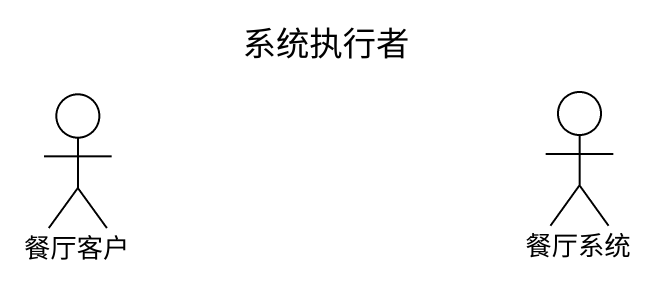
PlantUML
@startuml
title 系统执行者
actor 餐厅客户
actor 餐厅系统
@enduml
